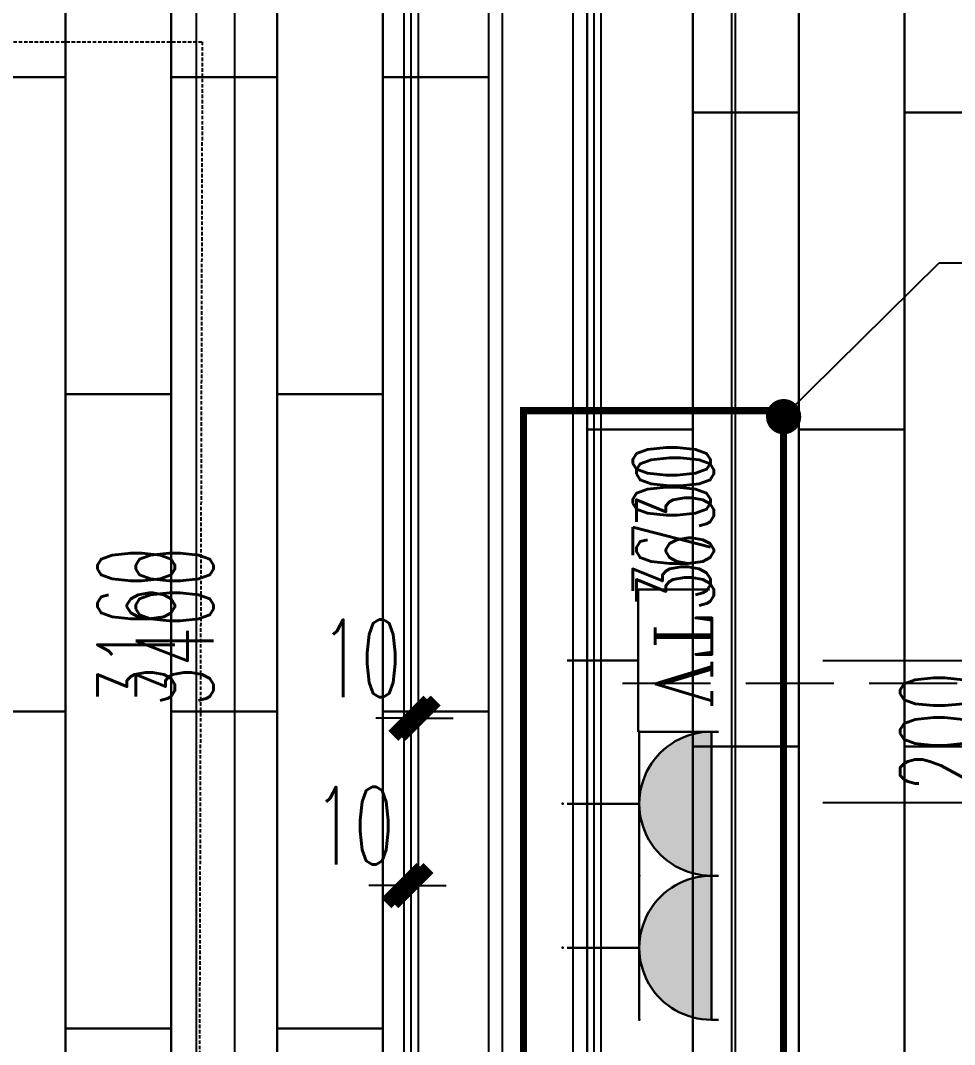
# Model space of a CAD drawing. Extents: x 184967 to 628822, y -100826 to 121332.
# Drawn here: x 401031 to 402356, y -23105 to -21652 of the extents above; entities that cross this region are included whole.
import ezdxf
from ezdxf.enums import TextEntityAlignment as Align
from ezdxf.xclip import XClip

# ---------------------------------------------------------------- set-up
doc = ezdxf.new("R2010")
doc.units = 0
doc.header["$MEASUREMENT"] = 0
doc.header["$XCLIPFRAME"] = 2
for name, pattern in [('__DASH', [0.35, 0.25, -0.1]), ('DASH', [0.35, 0.25, -0.1]), ('DASHED2', [0.375, 0.25, -0.125])]:
    doc.linetypes.add(name, pattern=pattern)
for name, color, linetype in [('0-地面', 251, 'Continuous'), ('0-天花造型', 55, 'Continuous'), ('0-活动家具', 55, 'Continuous'), ('0-装饰完成面', 47, 'Continuous'), ('DIM-墙体定位', 146, 'Continuous'), ('DIM-完成面定位', 146, 'Continuous'), ('E02-灯具开关连线', 6, 'Continuous'), ('P10-活动家具', 55, 'DASH'), ('T03-天花造型', 30, 'Continuous'), ('WALL', 145, 'Continuous'), ('天花尺寸', 30, 'Continuous')]:
    doc.layers.add(name, color=color, linetype=linetype)
doc.layers.add('E-插座', color=60, linetype='Continuous', lineweight=30)
doc.styles.add('_TCH_LABEL', font='COMPLEX', dxfattribs={"bigfont": 'GBCBIG'})
doc.styles.add('尺寸标注', font='txt.shx', dxfattribs={"width": 0.6, "height": 110})
doc.dimstyles.new('1-50', dxfattribs={"dimscale": 50, "dimtxt": 110, "dimasz": 1, "dimexe": 2, "dimexo": 2, "dimgap": 0.6, "dimtad": 1, "dimdec": 0, "dimrnd": 5, "dimtxsty": '尺寸标注', "dimblk": 'ARCHTICK', "dimcen": 2.5, "dimclrd": 251, "dimclre": 251, "dimclrt": 50, "dimadec": 0, "dimazin": 0, "dimtfac": 1, "dimtdec": 0, "dimtix": 1, "dimtmove": 2, "dimatfit": 3, "dimldrblk": 'DOT', "dimfxl": 1, "dimarcsym": 0})

# ---------------------------------------------------------------- blocks, each defined once
blk = doc.blocks.new('A$C70A37CD5')
at = {"layer": 'P10-活动家具', "color": 250, "linetype": 'DASHED2', "ltscale": 20}
blk.add_lwpolyline([(1046, 20), (1046, 300.4), (2453.9, 300.4), (2448.1, -1800.4), (1046, -1800.4), (1046, -1500)], dxfattribs=at)
blk = doc.blocks.new('*U913')
h = blk.add_hatch(color=256)
edge = h.paths.add_edge_path()
edge.add_ellipse((117.7, 211), major_axis=(72.3, 72.3), ratio=1, start_angle=135, end_angle=224.9997)
edge.add_line((117.7, 108.8), (117.7, 108.8))
edge.add_ellipse((117.7, 211), major_axis=(72.3, 72.3), ratio=1, start_angle=225.0003, end_angle=315)
edge.add_line((219.9, 211), (15.5, 211))
for p, q in [((15.5, 221.2), (15.5, 211)), ((219.9, 221.2), (219.9, 211)), ((219.9, 211), (15.5, 211)), ((15.5, 108.8), (219.9, 108.8)), ((117.7, 108.8), (117.7, 6.5))]:
    blk.add_line(p, q)
at = {"extrusion": (0, 0, -1)}
blk.add_ellipse((117.7, 211), major_axis=(72.3, 72.3), ratio=1, start_param=0.785398, end_param=3.926991, dxfattribs=at)
for p in [(15.5, 108.8), (219.9, 108.8), (117.7, 0)]:
    blk.add_point(p)
at = {"style": '_TCH_LABEL', "text_generation_flag": 4}
blk.add_text('P', height=0.00409, dxfattribs=at).set_placement((117.7, 0))
at = {"style": '_TCH_LABEL'}
blk.add_attdef('B', text='', height=84.1, dxfattribs=at).set_placement((174.6, 51.2), align=Align.MIDDLE)
blk = doc.blocks.new('*U924')
for p, q in [((16.7, 110.2), (16.7, 211.2)), ((218.7, 211.2), (218.7, 110.2)), ((218.7, 110.2), (16.7, 110.2)), ((117.7, 110.2), (117.7, 9.5))]:
    blk.add_line(p, q)
at = {"style": '_TCH_LABEL', "flags": 8}
blk.add_attdef('TP', text='', height=80.8, rotation=360, dxfattribs=at).set_placement((117.7, 174.5), align=Align.MIDDLE_CENTER)
blk = doc.blocks.new('_ArchTick')
at = {"color": 0, "linetype": 'ByBlock', "const_width": 0.4}
blk.add_lwpolyline([(-0.5, -0.5), (0.5, 0.5)], dxfattribs=at)
blk = doc.blocks.new('*D1335')
at = {"layer": 'Defpoints', "color": 0, "transparency": 16777216}
for p in [(401814.6, -22560.1), (401812.5, -22761.7), (402418.8, -22761.7)]:
    blk.add_point(p, dxfattribs=at)
at = {"layer": 'E-插座', "color": 251, "lineweight": -2, "transparency": 16777216}
for p, q in [((402418.8, -22560.1), (402418.8, -22510.1)), ((402168.8, -22560.1), (402518.8, -22560.1)), ((402418.8, -22560.1), (402418.8, -22761.7)), ((402168.8, -22761.7), (402518.8, -22761.7)), ((402418.8, -22761.7), (402418.8, -22811.7))]:
    blk.add_line(p, q, dxfattribs=at)
at = {"layer": 'E-插座', "color": 251, "lineweight": -2, "transparency": 16777216, "xscale": 50, "yscale": 50, "zscale": 50}
for p, rotation in [((402418.8, -22560.1), 270), ((402418.8, -22761.7), 90)]:
    blk.add_blockref('_ArchTick', p, dxfattribs=dict(at, rotation=rotation))
at = {"layer": 'E-插座', "color": 50, "transparency": 16777216, "insert": (402333.8, -22660.9), "char_height": 110, "attachment_point": 5, "rotation": 90, "style": '尺寸标注'}
blk.add_mtext('200', dxfattribs=at)
blk = doc.blocks.new('_Dot')
at = {"color": 0, "linetype": 'ByBlock', "lineweight": -2}
blk.add_line((-0.5, 0), (-1, 0), dxfattribs=at)
at = {"color": 0, "linetype": 'ByBlock', "const_width": 0.5}
blk.add_lwpolyline([(-0.25, 0, 1), (0.25, 0, 1)], format="xyb", close=True, dxfattribs=at)
blk = doc.blocks.new('*D1336')
at = {"layer": 'Defpoints', "color": 0, "transparency": 16777216}
for p in [(401812.5, -22761.7), (401834.6, -24212.2), (402418.8, -24212.2)]:
    blk.add_point(p, dxfattribs=at)
at = {"layer": 'E-插座', "color": 251, "lineweight": -2, "transparency": 16777216}
for p, q in [((402168.8, -22761.7), (402518.8, -22761.7)), ((402418.8, -22761.7), (402418.8, -24212.2)), ((402168.8, -24212.2), (402518.8, -24212.2))]:
    blk.add_line(p, q, dxfattribs=at)
at = {"layer": 'E-插座', "color": 251, "lineweight": -2, "transparency": 16777216, "xscale": 50, "yscale": 50, "zscale": 50}
for p, rotation in [((402418.8, -22761.7), 90), ((402418.8, -24212.2), 270)]:
    blk.add_blockref('_ArchTick', p, dxfattribs=dict(at, rotation=rotation))
at = {"layer": 'E-插座', "color": 50, "transparency": 16777216, "insert": (402333.8, -23486.9), "char_height": 110, "attachment_point": 5, "rotation": 90, "style": '尺寸标注'}
blk.add_mtext('1600', dxfattribs=at)
blk = doc.blocks.new('*D1419')
at = {"layer": 'Defpoints', "color": 0, "linetype": 'ByBlock', "transparency": 16777216}
for p in [(401714.6, -20812.2), (401334.3, -24212.2), (401614.6, -24212.2)]:
    blk.add_point(p, dxfattribs=at)
at = {"layer": 'DIM-墙体定位', "color": 251, "lineweight": -2, "transparency": 16777216}
for p, q in [((401584.3, -20812.2), (401234.3, -20812.2)), ((401334.3, -20812.2), (401334.3, -24212.2)), ((401514.6, -24212.2), (401234.3, -24212.2))]:
    blk.add_line(p, q, dxfattribs=at)
at = {"layer": 'DIM-墙体定位', "color": 251, "linetype": 'ByBlock', "lineweight": -2, "transparency": 16777216, "xscale": 50, "yscale": 50, "zscale": 50}
for p, rotation in [((401334.3, -20812.2), 90), ((401334.3, -24212.2), 270)]:
    blk.add_blockref('_ArchTick', p, dxfattribs=dict(at, rotation=rotation))
at = {"layer": 'DIM-墙体定位', "color": 50, "linetype": 'ByBlock', "transparency": 16777216, "insert": (401249.3, -22512.2), "char_height": 110, "attachment_point": 5, "rotation": 90, "style": '尺寸标注'}
blk.add_mtext('3400', dxfattribs=at)
blk = doc.blocks.new('*D1431')
at = {"layer": 'Defpoints', "color": 0, "linetype": 'ByBlock', "transparency": 16777216}
for p in [(401814.6, -20512.2), (401814.6, -24212.2), (402039.3, -24212.2)]:
    blk.add_point(p, dxfattribs=at)
at = {"layer": 'DIM-墙体定位', "color": 251, "lineweight": -2, "transparency": 16777216}
for p, q in [((401914.6, -20512.2), (402139.3, -20512.2)), ((402039.3, -20512.2), (402039.3, -24212.2)), ((401914.6, -24212.2), (402139.3, -24212.2))]:
    blk.add_line(p, q, dxfattribs=at)
at = {"layer": 'DIM-墙体定位', "color": 251, "linetype": 'ByBlock', "lineweight": -2, "transparency": 16777216, "xscale": 50, "yscale": 50, "zscale": 50}
for p, rotation in [((402039.3, -20512.2), 90), ((402039.3, -24212.2), 270)]:
    blk.add_blockref('_ArchTick', p, dxfattribs=dict(at, rotation=rotation))
at = {"layer": 'DIM-墙体定位', "color": 50, "linetype": 'ByBlock', "transparency": 16777216, "insert": (401954.3, -22362.2), "char_height": 110, "attachment_point": 5, "rotation": 90, "style": '尺寸标注'}
blk.add_mtext('3700', dxfattribs=at)
blk = doc.blocks.new('*D1544')
at = {"layer": 'Defpoints', "color": 0, "linetype": 'ByBlock', "transparency": 16777216}
for p in [(401514.6, -20932.2), (401279.8, -24092.2), (401514.6, -24092.2)]:
    blk.add_point(p, dxfattribs=at)
at = {"layer": 'DIM-完成面定位', "color": 251, "lineweight": -2, "transparency": 16777216}
for p, q in [((401414.6, -20932.2), (401179.8, -20932.2)), ((401279.8, -20932.2), (401279.8, -24092.2)), ((401414.6, -24092.2), (401179.8, -24092.2))]:
    blk.add_line(p, q, dxfattribs=at)
at = {"layer": 'DIM-完成面定位', "color": 251, "linetype": 'ByBlock', "lineweight": -2, "transparency": 16777216, "xscale": 50, "yscale": 50, "zscale": 50}
for p, rotation in [((401279.8, -20932.2), 90), ((401279.8, -24092.2), 270)]:
    blk.add_blockref('_ArchTick', p, dxfattribs=dict(at, rotation=rotation))
at = {"layer": 'DIM-完成面定位', "color": 50, "linetype": 'ByBlock', "transparency": 16777216, "insert": (401194.8, -22512.2), "char_height": 110, "attachment_point": 5, "rotation": 90, "style": '尺寸标注'}
blk.add_mtext('3160', dxfattribs=at)
blk = doc.blocks.new('*D1559')
at = {"layer": 'Defpoints', "color": 0, "linetype": 'ByBlock', "transparency": 16777216}
for p in [(401814.6, -20562.2), (401834.6, -24192.2), (402044.3, -24192.2)]:
    blk.add_point(p, dxfattribs=at)
at = {"layer": 'DIM-完成面定位', "color": 251, "lineweight": -2, "transparency": 16777216}
for p, q in [((401914.6, -20562.2), (402144.3, -20562.2)), ((402044.3, -20562.2), (402044.3, -24192.2)), ((401934.6, -24192.2), (402144.3, -24192.2))]:
    blk.add_line(p, q, dxfattribs=at)
at = {"layer": 'DIM-完成面定位', "color": 251, "linetype": 'ByBlock', "lineweight": -2, "transparency": 16777216, "xscale": 50, "yscale": 50, "zscale": 50}
for p, rotation in [((402044.3, -20562.2), 90), ((402044.3, -24192.2), 270)]:
    blk.add_blockref('_ArchTick', p, dxfattribs=dict(at, rotation=rotation))
at = {"layer": 'DIM-完成面定位', "color": 50, "linetype": 'ByBlock', "transparency": 16777216, "insert": (401959.3, -22377.2), "char_height": 110, "attachment_point": 5, "rotation": 90, "style": '尺寸标注'}
blk.add_mtext('3630', dxfattribs=at)
blk = doc.blocks.new('*D1695')
at = {"layer": 'Defpoints', "color": 0, "linetype": 'ByBlock', "transparency": 16777216}
for p in [(401584.6, -22404.5), (401594.6, -22404.5), (401594.6, -22642)]:
    blk.add_point(p, dxfattribs=at)
at = {"layer": '天花尺寸', "color": 251, "lineweight": -2, "transparency": 16777216}
for p, q in [((401584.6, -22504.5), (401584.6, -22742)), ((401594.6, -22504.5), (401594.6, -22742)), ((401584.6, -22642), (401534.6, -22642)), ((401584.6, -22642), (401594.6, -22642)), ((401594.6, -22642), (401644.6, -22642))]:
    blk.add_line(p, q, dxfattribs=at)
at = {"layer": '天花尺寸', "color": 251, "linetype": 'ByBlock', "lineweight": -2, "transparency": 16777216, "xscale": 50, "yscale": 50, "zscale": 50}
blk.add_blockref('_ArchTick', (401584.6, -22642), dxfattribs=at)
at = {"layer": '天花尺寸', "color": 251, "linetype": 'ByBlock', "lineweight": -2, "transparency": 16777216, "xscale": 50, "yscale": 50, "zscale": 50, "rotation": 180}
blk.add_blockref('_ArchTick', (401594.6, -22642), dxfattribs=at)
at = {"layer": '天花尺寸', "color": 50, "linetype": 'ByBlock', "transparency": 16777216, "insert": (401514, -22557), "char_height": 110, "attachment_point": 5, "style": '尺寸标注'}
blk.add_mtext('10', dxfattribs=at)
blk = doc.blocks.new('*D1696')
at = {"layer": 'Defpoints', "color": 0, "linetype": 'ByBlock', "transparency": 16777216}
for p in [(401574.6, -22642), (401584.6, -22642), (401584.6, -22879.5)]:
    blk.add_point(p, dxfattribs=at)
at = {"layer": '天花尺寸', "color": 251, "lineweight": -2, "transparency": 16777216}
for p, q in [((401574.6, -22742), (401574.6, -22979.5)), ((401584.6, -22742), (401584.6, -22979.5)), ((401574.6, -22879.5), (401524.6, -22879.5)), ((401574.6, -22879.5), (401584.6, -22879.5)), ((401584.6, -22879.5), (401634.6, -22879.5))]:
    blk.add_line(p, q, dxfattribs=at)
at = {"layer": '天花尺寸', "color": 251, "linetype": 'ByBlock', "lineweight": -2, "transparency": 16777216, "xscale": 50, "yscale": 50, "zscale": 50}
blk.add_blockref('_ArchTick', (401574.6, -22879.5), dxfattribs=at)
at = {"layer": '天花尺寸', "color": 251, "linetype": 'ByBlock', "lineweight": -2, "transparency": 16777216, "xscale": 50, "yscale": 50, "zscale": 50, "rotation": 180}
blk.add_blockref('_ArchTick', (401584.6, -22879.5), dxfattribs=at)
at = {"layer": '天花尺寸', "color": 50, "linetype": 'ByBlock', "transparency": 16777216, "insert": (401503.9, -22794.5), "char_height": 110, "attachment_point": 5, "style": '尺寸标注'}
blk.add_mtext('10', dxfattribs=at)
blk = doc.blocks.new('fgv')
at = {"layer": '0-天花造型', "color": 250, "linetype": 'ByBlock'}
for points in [[(402294.6, -20042.2), (402294.6, -20942.2), (402444.6, -20942.2), (402444.6, -20042.2)], [(402594.6, -20042.2), (402594.6, -20942.2), (402744.6, -20942.2), (402744.6, -20042.2)], [(402444.6, -20492.2), (402444.6, -21392.2), (402594.6, -21392.2), (402594.6, -20492.2)], [(402744.6, -20492.2), (402744.6, -21392.2), (402894.6, -21392.2), (402894.6, -20492.2)], [(402294.6, -20942.2), (402294.6, -21842.2), (402444.6, -21842.2), (402444.6, -20942.2)], [(402594.6, -20942.2), (402594.6, -21842.2), (402744.6, -21842.2), (402744.6, -20942.2)], [(402144.6, -21392.2), (402144.6, -22292.2), (402294.6, -22292.2), (402294.6, -21392.2)], [(402444.6, -21392.2), (402444.6, -22292.2), (402594.6, -22292.2), (402594.6, -21392.2)], [(402744.6, -21392.2), (402744.6, -22292.2), (402894.6, -22292.2), (402894.6, -21392.2)], [(402294.6, -21842.2), (402294.6, -22742.2), (402444.6, -22742.2), (402444.6, -21842.2)], [(402594.6, -21842.2), (402594.6, -22742.2), (402744.6, -22742.2), (402744.6, -21842.2)], [(402144.6, -22292.2), (402144.6, -23192.2), (402294.6, -23192.2), (402294.6, -22292.2)], [(402444.6, -22292.2), (402444.6, -23192.2), (402594.6, -23192.2), (402594.6, -22292.2)], [(402744.6, -22292.2), (402744.6, -23192.2), (402894.6, -23192.2), (402894.6, -22292.2)], [(402294.6, -22742.2), (402294.6, -23642.2), (402444.6, -23642.2), (402444.6, -22742.2)], [(402594.6, -22742.2), (402594.6, -23642.2), (402744.6, -23642.2), (402744.6, -22742.2)], [(402144.6, -23192.2), (402144.6, -24092.2), (402294.6, -24092.2), (402294.6, -23192.2)], [(402444.6, -23192.2), (402444.6, -24092.2), (402594.6, -24092.2), (402594.6, -23192.2)], [(402744.6, -23192.2), (402744.6, -24092.2), (402894.6, -24092.2), (402894.6, -23192.2)]]:
    blk.add_lwpolyline(points, close=True, dxfattribs=at)

msp = doc.modelspace()

# ---------------------------------------------------------------- linework, layer by layer
at = {"layer": '0-活动家具', "color": 250, "linetype": '__DASH', "ltscale": 500}
msp.add_line((401884.6, -22592.2), (404894.6, -22592.2), dxfattribs=at)
at = {"layer": '0-装饰完成面'}
for points in [[(404694.6, -24792.2), (401834.6, -24792.2), (401834.6, -20512.2), (401814.6, -20512.2)], [(401614.6, -20812.2), (401614.6, -20832.2), (401694.6, -20832.2), (401694.6, -24192.2), (401094.6, -24192.2), (401094.6, -24212.2)]]:
    msp.add_lwpolyline(points, dxfattribs=at)
at = {"layer": 'E-插座', "color": 6, "linetype": '__DASH', "ltscale": 250, "const_width": 10}
msp.add_lwpolyline([(402113.2, -22205.4), (401744.2, -22205.4), (401744.2, -23257.9), (402113.2, -23257.9)], close=True, dxfattribs=at)
at = {"layer": 'E02-灯具开关连线', "color": 6, "linetype": 'DASH', "ltscale": 500}
msp.add_arc((401467.5, -22579), 1896.7, 359.6129, 74.4704, dxfattribs=at)
at = {"layer": 'T03-天花造型', "color": 8, "linetype": 'ByBlock'}
for points in [[(404694.6, -24092.2), (401834.6, -24092.2), (401834.6, -19532.2), (404894.6, -19532.2), (404894.6, -24092.2), (404694.6, -24092.2)], [(404674.6, -24072.2), (401854.6, -24072.2), (401854.6, -19552.2), (404874.6, -19552.2), (404874.6, -24072.2), (404674.6, -24072.2)]]:
    msp.add_lwpolyline(points, close=True, dxfattribs=at)
at = {"layer": 'T03-天花造型', "color": 250, "linetype": 'ByBlock'}
msp.add_lwpolyline([(404684.6, -24082.2), (401844.6, -24082.2), (401844.6, -19542.2), (404884.6, -19542.2), (404884.6, -24082.2), (404684.6, -24082.2)], close=True, dxfattribs=at)
at = {"layer": 'T03-天花造型', "color": 8, "linetype": 'ByBlock'}
for points in [[(399334.6, -24192.2), (398834.6, -24192.2), (398834.6, -20832.2), (401594.6, -20832.2), (401594.6, -24192.2), (401094.6, -24192.2)], [(398854.6, -24172.2), (398854.6, -20852.2), (401574.6, -20852.2), (401574.6, -24172.2), (401074.6, -24172.2)]]:
    msp.add_lwpolyline(points, dxfattribs=at)
at = {"layer": 'T03-天花造型', "color": 250}
msp.add_lwpolyline([(398844.6, -24182.2), (398844.6, -20842.2), (401584.6, -20842.2), (401584.6, -24182.2), (401084.6, -24182.2), (399344.6, -24182.2), (399344.6, -24182.2), (398844.6, -24182.2)], dxfattribs=at)
at = {"layer": 'WALL'}
for p, q in [((401814.6, -24212.2), (401814.6, -20512.2)), ((401714.6, -24212.2), (401714.6, -20812.2))]:
    msp.add_line(p, q, dxfattribs=at)

# ---------------------------------------------------------------- block references
at = {"layer": '0-地面', "color": 250, "linetype": 'ByBlock'}
ref = msp.add_blockref('fgv', (804729.2, -43624.4), dxfattribs=dict(at, rotation=180))
XClip(ref).set_block_clipping_path([(399834.5970334322, -24092.1915205557), (402894.597033432, -19532.191655072)])
ref = msp.add_blockref('fgv', (-1200, -44924.4), dxfattribs=dict(at, xscale=-1, rotation=180))
XClip(ref).set_block_clipping_path([(400034.5970333834, -24092.1915205557), (402894.5970334267, -20732.1916554669)])
at = {"layer": '0-活动家具', "linetype": '__DASH', "ltscale": 0.4}
msp.add_blockref('A$C70A37CD5', (398834.6, -21982.2), dxfattribs=at)
at = {"layer": 'E-插座', "rotation": 270}
msp.add_blockref('*U924', (401796.7, -22442.4), dxfattribs=at).add_auto_attribs({'TP': 'TV'})
for p in [(401799.7, -22645.6), (401799.7, -22850.1)]:
    msp.add_blockref('*U913', p, dxfattribs=at)

# ---------------------------------------------------------------- dimensions: what is measured, and where the dimension line sits
at = {"layer": 'DIM-墙体定位', "color": 55, "linetype": 'ByBlock'}
for base, p1, p2, picture, middle in [((402039.3, -24212.2), (401814.6, -20512.2), (401814.6, -24212.2), '*D1431', (401954.3, -22362.2)), ((401334.3, -24212.2), (401714.6, -20812.2), (401614.6, -24212.2), '*D1419', (401249.3, -22512.2))]:
    dim = msp.add_linear_dim(base=base, p1=p1, p2=p2, angle=90, dimstyle='1-50', override={"dimfxl": 5, "dimfxlon": 1}, dxfattribs=at)
    dim.commit()
    dim.dimension.update_dxf_attribs({"geometry": picture, "text_midpoint": middle})
at = {"layer": 'DIM-完成面定位', "linetype": 'ByBlock'}
for base, p1, p2, picture, middle in [((402044.3, -24192.2), (401814.6, -20562.2), (401834.6, -24192.2), '*D1559', (401959.3, -22377.2)), ((401279.8, -24092.2), (401514.6, -20932.2), (401514.6, -24092.2), '*D1544', (401194.8, -22512.2))]:
    dim = msp.add_linear_dim(base=base, p1=p1, p2=p2, angle=90, dimstyle='1-50', override={"dimfxl": 5, "dimfxlon": 1}, dxfattribs=at)
    dim.commit()
    dim.dimension.update_dxf_attribs({"geometry": picture, "text_midpoint": middle})
at = {"layer": 'E-插座'}
dim = msp.add_linear_dim(base=(402418.8, -22761.7), p1=(401814.6, -22560.1), p2=(401812.5, -22761.7), angle=90, dimstyle='1-50', override={"dimfxl": 5, "dimfxlon": 1}, dxfattribs=at)
dim.commit()
dim.dimension.update_dxf_attribs({"geometry": '*D1335', "text_midpoint": (402333.8, -22660.9)})
dim = msp.add_linear_dim(base=(402418.8, -24212.2), p1=(401812.5, -22761.7), p2=(401834.6, -24212.2), angle=90, text='1600', dimstyle='1-50', override={"dimfxl": 5, "dimfxlon": 1}, dxfattribs=at)
dim.commit()
dim.dimension.update_dxf_attribs({"geometry": '*D1336', "text_midpoint": (402333.8, -23486.9)})
at = {"layer": '天花尺寸', "linetype": 'ByBlock'}
for base, p1, p2, picture, middle in [((401594.6, -22642), (401584.6, -22404.5), (401594.6, -22404.5), '*D1695', (401514, -22557)), ((401584.6, -22879.5), (401574.6, -22642), (401584.6, -22642), '*D1696', (401503.9, -22794.5))]:
    dim = msp.add_linear_dim(base=base, p1=p1, p2=p2, angle=0, dimstyle='1-50', override={"dimfxl": 5, "dimfxlon": 1}, dxfattribs=at)
    dim.commit()
    dim.dimension.update_dxf_attribs({"geometry": picture, "text_midpoint": middle, "dimtype": 160})

# ---------------------------------------------------------------- leaders
at = {"layer": 'E-插座', "color": 250, "linetype": 'ByBlock'}
msp.add_leader([(402113.2, -22213.9, -6.9), (402333.8, -21995.7, -6.9), (402551.6, -21995.7, -6.9)], dimstyle='1-50', override={"dimtad": 0, "dimfxl": 5, "dimfxlon": 1}, dxfattribs=at)

doc.saveas('drawing.dxf')
